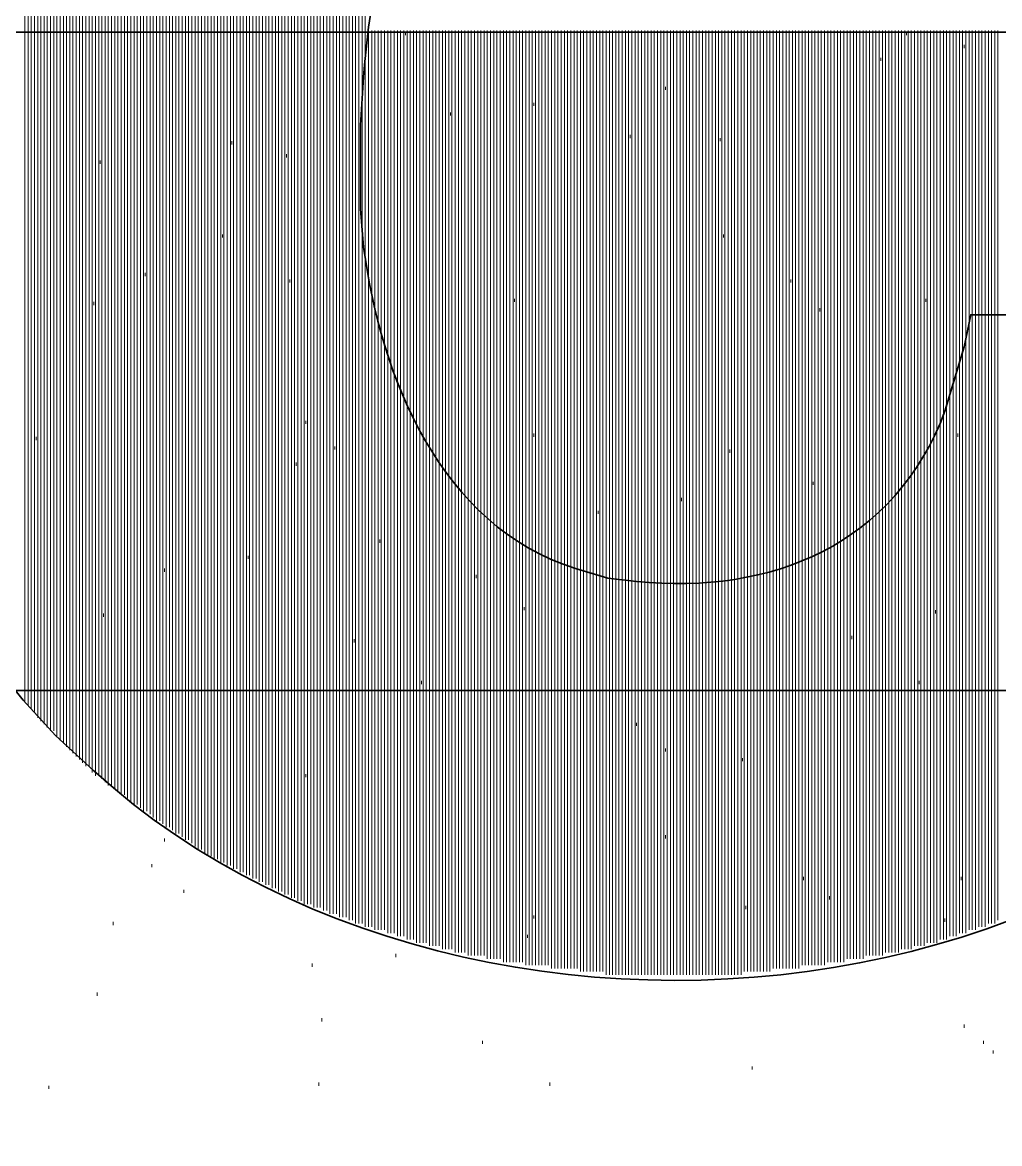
# Model space of a CAD drawing. Header units: inches. Extents: x 5 to 516, y -193 to 129.
# Drawn here: x 50.448 to 51.462, y -51.876 to -50.713 of the extents above; entities that cross this region are included whole.
import ezdxf

# ---------------------------------------------------------------- set-up
doc = ezdxf.new("R2010")
doc.units = ezdxf.units.IN
doc.header["$MEASUREMENT"] = 0
doc.layers.add('PDF4_Geometry', color=7, linetype='Continuous')

msp = doc.modelspace()

# ---------------------------------------------------------------- linework, layer by layer
at = {"layer": 'PDF4_Geometry', "lineweight": 15}
for points in [[(50.7970874, -51.6479813), (50.7970874, -50.0246479), (50.7970874, -51.6479813)], [(50.8004172, -50.7913121), (50.8004172, -50.0246454), (50.8004172, -50.7913121)], [(50.8037537, -50.7446474), (50.8037537, -50.0246473), (50.8037537, -50.7446474)], [(50.7704218, -51.6379783), (50.7704218, -50.0346448), (50.7704218, -51.6379783)], [(50.7737516, -51.6379783), (50.7737516, -50.0346448), (50.7737516, -51.6379783)], [(50.7770814, -51.6413149), (50.7770814, -50.0313148), (50.7770814, -51.6413149)], [(50.780418, -51.6413149), (50.780418, -50.0313148), (50.780418, -51.6413149)], [(50.7837546, -51.6413149), (50.7837546, -50.0313148), (50.7837546, -51.6413149)], [(50.7870844, -51.6446515), (50.7870844, -50.0279847), (50.7870844, -51.6446515)], [(50.790421, -51.6446515), (50.790421, -50.0279847), (50.790421, -51.6446515)], [(50.7937508, -51.6479813), (50.7937508, -50.0279812), (50.7937508, -51.6479813)], [(50.737083, -51.6246455), (50.737083, -50.0479788), (50.737083, -51.6246455)], [(50.7404196, -51.6279821), (50.7404196, -50.0479819), (50.7404196, -51.6279821)], [(50.7437494, -51.6279821), (50.7437494, -50.0446487), (50.7437494, -51.6279821)], [(50.747086, -51.6279821), (50.747086, -50.0446487), (50.747086, -51.6279821)], [(50.7504158, -51.6313119), (50.7504158, -50.0446452), (50.7504158, -51.6313119)], [(50.7537524, -51.6313119), (50.7537524, -50.0413117), (50.7537524, -51.6313119)], [(50.757089, -51.6313119), (50.757089, -50.0413117), (50.757089, -51.6313119)], [(50.7604188, -51.6346485), (50.7604188, -50.0379817), (50.7604188, -51.6346485)], [(50.7637486, -51.6346485), (50.7637486, -50.0379817), (50.7637486, -51.6346485)], [(50.7670852, -51.6379783), (50.7670852, -50.0379783), (50.7670852, -51.6379783)], [(50.7170838, -51.6146493), (50.7170838, -50.0579825), (50.7170838, -51.6146493)], [(50.7204204, -51.6179791), (50.7204204, -50.057979), (50.7204204, -51.6179791)], [(50.7237502, -51.6179791), (50.7237502, -50.0546457), (50.7237502, -51.6179791)], [(50.7270868, -51.6213157), (50.7270868, -50.0546489), (50.7270868, -51.6213157)], [(50.7304166, -51.6213157), (50.7304166, -50.0513156), (50.7304166, -51.6213157)], [(50.7337532, -51.6246455), (50.7337532, -50.0513121), (50.7337532, -51.6246455)], [(50.6904182, -51.6013165), (50.6904182, -50.0713164), (50.6904182, -51.6013165)], [(50.693748, -51.6046463), (50.693748, -50.0713129), (50.693748, -51.6046463)], [(50.6970846, -51.6046463), (50.6970846, -50.0679796), (50.6970846, -51.6046463)], [(50.7004212, -51.6079829), (50.7004212, -50.0679829), (50.7004212, -51.6079829)], [(50.703751, -51.6079829), (50.703751, -50.0646494), (50.703751, -51.6079829)], [(50.7070876, -51.6113127), (50.7070876, -50.0646459), (50.7070876, -51.6113127)], [(50.7104174, -51.6113127), (50.7104174, -50.0613126), (50.7104174, -51.6113127)], [(50.713754, -51.6146493), (50.713754, -50.0613159), (50.713754, -51.6146493)], [(50.670419, -51.5913136), (50.670419, -50.0813134), (50.670419, -51.5913136)], [(50.6737556, -51.5946501), (50.6737556, -50.0813167), (50.6737556, -51.5946501)], [(50.6770854, -51.5946501), (50.6770854, -50.0779834), (50.6770854, -51.5946501)], [(50.6804153, -51.5979799), (50.6804153, -50.0779798), (50.6804153, -51.5979799)], [(50.6837518, -51.5979799), (50.6837518, -50.0746465), (50.6837518, -51.5979799)], [(50.6870884, -51.6013165), (50.6870884, -50.0746497), (50.6870884, -51.6013165)], [(50.6437535, -51.5779808), (50.6437535, -50.0946473), (50.6437535, -51.5779808)], [(50.6470833, -51.5813106), (50.6470833, -50.0946438), (50.6470833, -51.5813106)], [(50.6504199, -51.5813106), (50.6504199, -50.0913104), (50.6504199, -51.5813106)], [(50.6537497, -51.5846472), (50.6537497, -50.0913138), (50.6537497, -51.5846472)], [(50.6570863, -51.5846472), (50.6570863, -50.0879803), (50.6570863, -51.5846472)], [(50.6604161, -51.5879837), (50.6604161, -50.0879836), (50.6604161, -51.5879837)], [(50.6637527, -51.5879837), (50.6637527, -50.0846503), (50.6637527, -51.5879837)], [(50.6670825, -51.5913136), (50.6670825, -50.0846467), (50.6670825, -51.5913136)], [(50.6304207, -51.5713144), (50.6304207, -50.1046476), (50.6304207, -51.5713144)], [(50.6337505, -51.5713144), (50.6337505, -50.1013143), (50.6337505, -51.5713144)], [(50.6370871, -51.574651), (50.6370871, -50.0979842), (50.6370871, -51.574651)], [(50.6404169, -51.5779808), (50.6404169, -50.0979807), (50.6404169, -51.5779808)], [(50.6104147, -51.554645), (50.6104147, -50.1179781), (50.6104147, -51.554645)], [(50.6137513, -51.5579816), (50.6137513, -50.1179815), (50.6137513, -51.5579816)], [(50.6170879, -51.5613182), (50.6170879, -50.1146513), (50.6170879, -51.5613182)], [(50.6204177, -51.5613182), (50.6204177, -50.111318), (50.6204177, -51.5613182)], [(50.6237543, -51.564648), (50.6237543, -50.1079812), (50.6237543, -51.564648)], [(50.6270841, -51.5679778), (50.6270841, -50.1079776), (50.6270841, -51.5679778)], [(50.5970819, -51.5479786), (50.5970819, -50.1279785), (50.5970819, -51.5479786)], [(50.6004185, -51.5479786), (50.6004185, -50.1279785), (50.6004185, -51.5479786)], [(50.6037551, -51.5513152), (50.6037551, -50.1246484), (50.6037551, -51.5513152)], [(50.6070849, -51.554645), (50.6070849, -50.1213116), (50.6070849, -51.554645)], [(50.5804193, -51.5346458), (50.5804193, -50.1413124), (50.5804193, -51.5346458)], [(50.5837491, -51.5379824), (50.5837491, -50.1413157), (50.5837491, -51.5379824)], [(50.5870857, -51.5413122), (50.5870857, -50.1379787), (50.5870857, -51.5413122)], [(50.5904223, -51.5413122), (50.5904223, -50.1346454), (50.5904223, -51.5413122)], [(50.5937521, -51.5446488), (50.5937521, -50.1313153), (50.5937521, -51.5446488)], [(50.5670865, -51.5246496), (50.5670865, -50.1513162), (50.5670865, -51.5246496)], [(50.5704163, -51.5279794), (50.5704163, -50.1513126), (50.5704163, -51.5279794)], [(50.5737529, -51.531316), (50.5737529, -50.1479825), (50.5737529, -51.531316)], [(50.5770827, -51.531316), (50.5770827, -50.1446493), (50.5770827, -51.531316)], [(50.5504171, -51.5146466), (50.5504171, -50.1646466), (50.5504171, -51.5146466)], [(50.5537537, -51.5146466), (50.5537537, -50.1613131), (50.5537537, -51.5146466)], [(50.5570835, -51.5179832), (50.5570835, -50.1613164), (50.5570835, -51.5179832)], [(50.5604201, -51.521313), (50.5604201, -50.1579795), (50.5604201, -51.521313)], [(50.5637499, -51.5246496), (50.5637499, -50.1546495), (50.5637499, -51.5246496)], [(50.5404209, -51.5046504), (50.5404209, -50.1746502), (50.5404209, -51.5046504)], [(50.5437507, -51.5079802), (50.5437507, -50.1713135), (50.5437507, -51.5079802)], [(50.5470873, -51.5113168), (50.5470873, -50.1679834), (50.5470873, -51.5113168)], [(50.5237516, -51.4946474), (50.5237516, -50.1879806), (50.5237516, -51.4946474)], [(50.5270814, -51.4946474), (50.5270814, -50.1846473), (50.5270814, -51.4946474)], [(50.530418, -51.4979772), (50.530418, -50.1813104), (50.530418, -51.4979772)], [(50.5337545, -51.5013138), (50.5337545, -50.1779804), (50.5337545, -51.5013138)], [(50.5370843, -51.5046504), (50.5370843, -50.1779837), (50.5370843, -51.5046504)], [(50.5104188, -51.4813146), (50.5104188, -50.1979812), (50.5104188, -51.4813146)], [(50.5137486, -51.4846444), (50.5137486, -50.1946444), (50.5137486, -51.4846444)], [(50.5170852, -51.4846444), (50.5170852, -50.1946444), (50.5170852, -51.4846444)], [(50.5204217, -51.4913176), (50.5204217, -50.1913175), (50.5204217, -51.4913176)], [(50.497086, -51.4679818), (50.497086, -50.211315), (50.497086, -51.4679818)], [(50.5004158, -51.4713116), (50.5004158, -50.2079782), (50.5004158, -51.4713116)], [(50.5037524, -51.4746482), (50.5037524, -50.2046481), (50.5037524, -51.4746482)], [(50.507089, -51.4779848), (50.507089, -50.2046514), (50.507089, -51.4779848)], [(50.4904196, -51.4613154), (50.4904196, -50.2179821), (50.4904196, -51.4613154)], [(50.4937494, -51.4646452), (50.4937494, -50.2146451), (50.4937494, -51.4646452)], [(50.4770868, -51.4479826), (50.4770868, -50.2346492), (50.4770868, -51.4479826)], [(50.4804166, -51.4479826), (50.4804166, -50.2313159), (50.4804166, -51.4479826)], [(50.4837532, -51.454649), (50.4837532, -50.2279823), (50.4837532, -51.454649)], [(50.487083, -51.4579789), (50.487083, -50.2246454), (50.487083, -51.4579789)], [(50.4670838, -51.4379797), (50.4670838, -50.2446462), (50.4670838, -51.4379797)], [(50.4704204, -51.4413163), (50.4704204, -50.2446494), (50.4704204, -51.4413163)], [(50.4737502, -51.4446461), (50.4737502, -50.2379794), (50.4737502, -51.4446461)], [(50.4570876, -51.4246469), (50.4570876, -50.2579801), (50.4570876, -51.4246469)], [(50.4604174, -51.4279835), (50.4604174, -50.25465), (50.4604174, -51.4279835)], [(50.463754, -51.4346499), (50.463754, -50.247983), (50.463754, -51.4346499)], [(50.4504212, -51.4179805), (50.4504212, -50.264647), (50.4504212, -51.4179805)], [(50.453751, -51.4213171), (50.453751, -50.261317), (50.453751, -51.4213171)], [(50.4504212, -51.4046477), (50.4504212, -50.7213143), (50.4504212, -51.4046477)], [(50.453751, -51.4046477), (50.453751, -50.7213143), (50.453751, -51.4046477)], [(50.4570876, -51.4046477), (50.4570876, -50.7213143), (50.4570876, -51.4046477)], [(50.4604174, -51.4046477), (50.4604174, -50.7213143), (50.4604174, -51.4046477)], [(50.463754, -51.4046477), (50.463754, -50.7213143), (50.463754, -51.4046477)], [(50.4670838, -51.4046477), (50.4670838, -50.7213143), (50.4670838, -51.4046477)], [(50.4704204, -51.4046477), (50.4704204, -50.7213143), (50.4704204, -51.4046477)], [(50.4737502, -51.4046477), (50.4737502, -50.7213143), (50.4737502, -51.4046477)], [(50.4770868, -51.4046477), (50.4770868, -50.7213143), (50.4770868, -51.4046477)], [(50.4804166, -51.4046477), (50.4804166, -50.7213143), (50.4804166, -51.4046477)], [(50.4837532, -51.4046477), (50.4837532, -50.7213143), (50.4837532, -51.4046477)], [(50.487083, -51.4046477), (50.487083, -50.7213143), (50.487083, -51.4046477)], [(50.4904196, -51.4046477), (50.4904196, -50.7213143), (50.4904196, -51.4046477)], [(50.4937494, -51.4046477), (50.4937494, -50.7213143), (50.4937494, -51.4046477)], [(50.497086, -51.4046477), (50.497086, -50.7213143), (50.497086, -51.4046477)], [(50.5004158, -51.4046477), (50.5004158, -50.7213143), (50.5004158, -51.4046477)], [(50.5037524, -51.4046477), (50.5037524, -50.7213143), (50.5037524, -51.4046477)], [(50.507089, -51.4046477), (50.507089, -50.7213143), (50.507089, -51.4046477)], [(50.5104188, -51.4046477), (50.5104188, -50.7213143), (50.5104188, -51.4046477)], [(50.5137486, -51.4046477), (50.5137486, -50.7213143), (50.5137486, -51.4046477)], [(50.5170852, -51.4046477), (50.5170852, -50.7213143), (50.5170852, -51.4046477)], [(50.5204217, -51.4046477), (50.5204217, -50.7213143), (50.5204217, -51.4046477)], [(50.5237516, -51.4046477), (50.5237516, -50.7213143), (50.5237516, -51.4046477)], [(50.5270814, -51.4046477), (50.5270814, -50.7213143), (50.5270814, -51.4046477)], [(50.530418, -51.4046477), (50.530418, -50.7213143), (50.530418, -51.4046477)], [(50.5337545, -51.4046477), (50.5337545, -50.7213143), (50.5337545, -51.4046477)], [(50.5370843, -51.4046477), (50.5370843, -50.7213143), (50.5370843, -51.4046477)], [(50.5404209, -51.4046477), (50.5404209, -50.7213143), (50.5404209, -51.4046477)], [(50.5437507, -51.4046477), (50.5437507, -50.7213143), (50.5437507, -51.4046477)], [(50.5470873, -51.4046477), (50.5470873, -50.7213143), (50.5470873, -51.4046477)], [(50.5504171, -51.4046477), (50.5504171, -50.7213143), (50.5504171, -51.4046477)], [(50.5537537, -51.4046477), (50.5537537, -50.7213143), (50.5537537, -51.4046477)], [(50.5570835, -51.4046477), (50.5570835, -50.7213143), (50.5570835, -51.4046477)], [(50.5604201, -51.4046477), (50.5604201, -50.7213143), (50.5604201, -51.4046477)], [(50.5637499, -51.4046477), (50.5637499, -50.7213143), (50.5637499, -51.4046477)], [(50.5670865, -51.4046477), (50.5670865, -50.7213143), (50.5670865, -51.4046477)], [(50.5704163, -51.4046477), (50.5704163, -50.7213143), (50.5704163, -51.4046477)], [(50.5737529, -51.4046477), (50.5737529, -50.7213143), (50.5737529, -51.4046477)], [(50.5770827, -51.4046477), (50.5770827, -50.7213143), (50.5770827, -51.4046477)], [(50.5804193, -51.4046477), (50.5804193, -50.7213143), (50.5804193, -51.4046477)], [(50.5837491, -51.4046477), (50.5837491, -50.7213143), (50.5837491, -51.4046477)], [(50.5870857, -51.4046477), (50.5870857, -50.7213143), (50.5870857, -51.4046477)], [(50.5904223, -51.4046477), (50.5904223, -50.7213143), (50.5904223, -51.4046477)], [(50.5937521, -51.4046477), (50.5937521, -50.7213143), (50.5937521, -51.4046477)], [(50.5970819, -51.4046477), (50.5970819, -50.7213143), (50.5970819, -51.4046477)], [(50.6004185, -51.4046477), (50.6004185, -50.7213143), (50.6004185, -51.4046477)], [(50.6037551, -51.4046477), (50.6037551, -50.7213143), (50.6037551, -51.4046477)], [(50.6070849, -51.4046477), (50.6070849, -50.7213143), (50.6070849, -51.4046477)], [(50.6104147, -51.4046477), (50.6104147, -50.7213143), (50.6104147, -51.4046477)], [(50.6137513, -51.4046477), (50.6137513, -50.7213143), (50.6137513, -51.4046477)], [(50.6170879, -51.4046477), (50.6170879, -50.7213143), (50.6170879, -51.4046477)], [(50.6204177, -51.4046477), (50.6204177, -50.7213143), (50.6204177, -51.4046477)], [(50.6237543, -51.4046477), (50.6237543, -50.7213143), (50.6237543, -51.4046477)], [(50.6270841, -51.4046477), (50.6270841, -50.7213143), (50.6270841, -51.4046477)], [(50.6304207, -51.4046477), (50.6304207, -50.7213143), (50.6304207, -51.4046477)], [(50.6337505, -51.4046477), (50.6337505, -50.7213143), (50.6337505, -51.4046477)], [(50.6370871, -51.4046477), (50.6370871, -50.7213143), (50.6370871, -51.4046477)], [(50.6404169, -51.4046477), (50.6404169, -50.7213143), (50.6404169, -51.4046477)], [(50.6437535, -51.4046477), (50.6437535, -50.7213143), (50.6437535, -51.4046477)], [(50.6470833, -51.4046477), (50.6470833, -50.7213143), (50.6470833, -51.4046477)], [(50.6504199, -51.4046477), (50.6504199, -50.7213143), (50.6504199, -51.4046477)], [(50.6537497, -51.4046477), (50.6537497, -50.7213143), (50.6537497, -51.4046477)], [(50.6570863, -51.4046477), (50.6570863, -50.7213143), (50.6570863, -51.4046477)], [(50.6604161, -51.4046477), (50.6604161, -50.7213143), (50.6604161, -51.4046477)], [(50.6637527, -51.4046477), (50.6637527, -50.7213143), (50.6637527, -51.4046477)], [(50.6670825, -51.4046477), (50.6670825, -50.7213143), (50.6670825, -51.4046477)], [(50.670419, -51.4046477), (50.670419, -50.7213143), (50.670419, -51.4046477)], [(50.6737556, -51.4046477), (50.6737556, -50.7213143), (50.6737556, -51.4046477)], [(50.6770854, -51.4046477), (50.6770854, -50.7213143), (50.6770854, -51.4046477)], [(50.6804153, -51.4046477), (50.6804153, -50.7213143), (50.6804153, -51.4046477)], [(50.6837518, -51.4046477), (50.6837518, -50.7213143), (50.6837518, -51.4046477)], [(50.6870884, -51.4046477), (50.6870884, -50.7213143), (50.6870884, -51.4046477)], [(50.6904182, -51.4046477), (50.6904182, -50.7213143), (50.6904182, -51.4046477)], [(50.693748, -51.4046477), (50.693748, -50.7213143), (50.693748, -51.4046477)], [(50.6970846, -51.4046477), (50.6970846, -50.7213143), (50.6970846, -51.4046477)], [(50.7004212, -51.4046477), (50.7004212, -50.7213143), (50.7004212, -51.4046477)], [(50.703751, -51.4046477), (50.703751, -50.7213143), (50.703751, -51.4046477)], [(50.7070876, -51.4046477), (50.7070876, -50.7213143), (50.7070876, -51.4046477)], [(50.7104174, -51.4046477), (50.7104174, -50.7213143), (50.7104174, -51.4046477)], [(50.713754, -51.4046477), (50.713754, -50.7213143), (50.713754, -51.4046477)], [(50.7170838, -51.4046477), (50.7170838, -50.7213143), (50.7170838, -51.4046477)], [(50.7204204, -51.4046477), (50.7204204, -50.7213143), (50.7204204, -51.4046477)], [(50.7237502, -51.4046477), (50.7237502, -50.7213143), (50.7237502, -51.4046477)], [(50.7270868, -51.4046477), (50.7270868, -50.7213143), (50.7270868, -51.4046477)], [(50.7304166, -51.4046477), (50.7304166, -50.7213143), (50.7304166, -51.4046477)], [(50.7337532, -51.4046477), (50.7337532, -50.7213143), (50.7337532, -51.4046477)], [(50.737083, -51.4046477), (50.737083, -50.7213143), (50.737083, -51.4046477)], [(50.7404196, -51.4046477), (50.7404196, -50.7213143), (50.7404196, -51.4046477)], [(50.7437494, -51.4046477), (50.7437494, -50.7213143), (50.7437494, -51.4046477)], [(50.747086, -51.4046477), (50.747086, -50.7213143), (50.747086, -51.4046477)], [(50.7504158, -51.4046477), (50.7504158, -50.7213143), (50.7504158, -51.4046477)], [(50.7537524, -51.4046477), (50.7537524, -50.7213143), (50.7537524, -51.4046477)], [(50.757089, -51.4046477), (50.757089, -50.7213143), (50.757089, -51.4046477)], [(50.7604188, -51.4046477), (50.7604188, -50.7213143), (50.7604188, -51.4046477)], [(50.7637486, -51.4046477), (50.7637486, -50.7213143), (50.7637486, -51.4046477)], [(50.7670852, -51.4046477), (50.7670852, -50.7213143), (50.7670852, -51.4046477)], [(50.7704218, -51.4046477), (50.7704218, -50.7213143), (50.7704218, -51.4046477)], [(50.7737516, -51.4046477), (50.7737516, -50.7213143), (50.7737516, -51.4046477)], [(50.7770814, -51.4046477), (50.7770814, -50.7213143), (50.7770814, -51.4046477)], [(50.780418, -51.4046477), (50.780418, -50.7213143), (50.780418, -51.4046477)], [(50.7837546, -51.4046477), (50.7837546, -50.7213143), (50.7837546, -51.4046477)], [(50.7870844, -51.4046477), (50.7870844, -50.7213143), (50.7870844, -51.4046477)], [(50.790421, -51.4046477), (50.790421, -50.7213143), (50.790421, -51.4046477)], [(50.7937508, -51.4046477), (50.7937508, -50.7213143), (50.7937508, -51.4046477)], [(50.7970874, -51.4046477), (50.7970874, -50.7213143), (50.7970874, -51.4046477)], [(50.8004172, -51.4046477), (50.8004172, -50.7213143), (50.8004172, -51.4046477)], [(50.8037537, -51.4046477), (50.8037537, -50.7213143), (50.8037537, -51.4046477)], [(50.8070836, -51.4046477), (50.8070836, -50.7213143), (50.8070836, -51.4046477)], [(50.8104201, -51.4046477), (50.8104201, -50.7213143), (50.8104201, -51.4046477)], [(50.81375, -51.4046477), (50.81375, -50.7213143), (50.81375, -51.4046477)], [(50.8170865, -51.4046477), (50.8170865, -50.7213143), (50.8170865, -51.4046477)], [(50.8204163, -51.4046477), (50.8204163, -50.7213143), (50.8204163, -51.4046477)], [(50.8237529, -51.4046477), (50.8237529, -50.7213143), (50.8237529, -51.4046477)], [(50.8270827, -51.4046477), (50.8270827, -50.7213143), (50.8270827, -51.4046477)], [(50.8304193, -51.4046477), (50.8304193, -50.7213143), (50.8304193, -51.4046477)], [(50.8337491, -51.4046477), (50.8337491, -50.7213143), (50.8337491, -51.4046477)], [(50.8370857, -51.4046477), (50.8370857, -50.7213143), (50.8370857, -51.4046477)], [(50.8404223, -51.4046477), (50.8404223, -50.7213143), (50.8404223, -51.4046477)], [(50.8437521, -51.4046477), (50.8437521, -50.7213143), (50.8437521, -51.4046477)], [(50.8470819, -51.4046477), (50.8470819, -50.7213143), (50.8470819, -51.4046477)], [(50.8504185, -51.4046477), (50.8504185, -50.7213143), (50.8504185, -51.4046477)], [(50.8537551, -51.4046477), (50.8537551, -50.7213143), (50.8537551, -51.4046477)], [(50.8570849, -51.4046477), (50.8570849, -50.7213143), (50.8570849, -51.4046477)], [(50.8604147, -51.4046477), (50.8604147, -50.7213143), (50.8604147, -51.4046477)], [(50.8637513, -51.4046477), (50.8637513, -50.7213143), (50.8637513, -51.4046477)], [(50.8670879, -51.4046477), (50.8670879, -50.7213143), (50.8670879, -51.4046477)], [(50.8704177, -51.4046477), (50.8704177, -50.7213143), (50.8704177, -51.4046477)], [(50.8737543, -51.4046477), (50.8737543, -50.7213143), (50.8737543, -51.4046477)], [(50.8770841, -51.4046477), (50.8770841, -50.7213143), (50.8770841, -51.4046477)], [(50.8804207, -51.4046477), (50.8804207, -50.7213143), (50.8804207, -51.4046477)], [(50.8837505, -51.4046477), (50.8837505, -50.7213143), (50.8837505, -51.4046477)], [(50.8870871, -51.4046477), (50.8870871, -50.7213143), (50.8870871, -51.4046477)], [(50.8904169, -51.4046477), (50.8904169, -50.7213143), (50.8904169, -51.4046477)], [(50.8937535, -51.4046477), (50.8937535, -50.7213143), (50.8937535, -51.4046477)], [(50.8970833, -51.4046477), (50.8970833, -50.7213143), (50.8970833, -51.4046477)], [(50.9004199, -51.4046477), (50.9004199, -50.7213143), (50.9004199, -51.4046477)], [(50.9037497, -51.4046477), (50.9037497, -50.7213143), (50.9037497, -51.4046477)], [(50.9070863, -51.4046477), (50.9070863, -50.7213143), (50.9070863, -51.4046477)], [(50.9104161, -51.4046477), (50.9104161, -50.7213143), (50.9104161, -51.4046477)], [(50.9137527, -51.4046477), (50.9137527, -50.7213143), (50.9137527, -51.4046477)], [(50.9170825, -51.4046477), (50.9170825, -50.7213143), (50.9170825, -51.4046477)], [(50.9204191, -51.4046477), (50.9204191, -50.7213143), (50.9204191, -51.4046477)], [(50.9237557, -51.4046477), (50.9237557, -50.7213143), (50.9237557, -51.4046477)], [(50.9270855, -51.4046477), (50.9270855, -50.7213143), (50.9270855, -51.4046477)], [(50.9304153, -51.4046477), (50.9304153, -50.7213143), (50.9304153, -51.4046477)], [(50.9337519, -51.4046477), (50.9337519, -50.7213143), (50.9337519, -51.4046477)], [(50.9370884, -51.4046477), (50.9370884, -50.7213143), (50.9370884, -51.4046477)], [(50.9404183, -51.4046477), (50.9404183, -50.7213143), (50.9404183, -51.4046477)], [(50.9437481, -51.4046477), (50.9437481, -50.7213143), (50.9437481, -51.4046477)], [(50.9470847, -51.4046477), (50.9470847, -50.7213143), (50.9470847, -51.4046477)], [(50.9504212, -51.4046477), (50.9504212, -50.7213143), (50.9504212, -51.4046477)], [(50.953751, -51.4046477), (50.953751, -50.7213143), (50.953751, -51.4046477)], [(50.9570876, -51.4046477), (50.9570876, -50.7213143), (50.9570876, -51.4046477)], [(50.9604174, -51.4046477), (50.9604174, -50.7213143), (50.9604174, -51.4046477)], [(50.963754, -51.4046477), (50.963754, -50.7213143), (50.963754, -51.4046477)], [(50.9670838, -51.4046477), (50.9670838, -50.7213143), (50.9670838, -51.4046477)], [(50.9704204, -51.4046477), (50.9704204, -50.7213143), (50.9704204, -51.4046477)], [(50.9737502, -51.4046477), (50.9737502, -50.7213143), (50.9737502, -51.4046477)], [(50.9770868, -51.4046477), (50.9770868, -50.7213143), (50.9770868, -51.4046477)], [(50.9804166, -51.4046477), (50.9804166, -50.7213143), (50.9804166, -51.4046477)], [(50.9837532, -51.4046477), (50.9837532, -50.7213143), (50.9837532, -51.4046477)], [(50.987083, -51.4046477), (50.987083, -50.7213143), (50.987083, -51.4046477)], [(50.9904196, -51.4046477), (50.9904196, -50.7213143), (50.9904196, -51.4046477)], [(50.9937494, -51.4046477), (50.9937494, -50.7213143), (50.9937494, -51.4046477)], [(50.997086, -51.4046477), (50.997086, -50.7213143), (50.997086, -51.4046477)], [(51.0004158, -51.4046477), (51.0004158, -50.7213143), (51.0004158, -51.4046477)], [(51.0037524, -51.4046477), (51.0037524, -50.7213143), (51.0037524, -51.4046477)], [(51.007089, -51.4046477), (51.007089, -50.7213143), (51.007089, -51.4046477)], [(51.0104188, -51.4046477), (51.0104188, -50.7213143), (51.0104188, -51.4046477)], [(51.0137486, -51.4046477), (51.0137486, -50.7213143), (51.0137486, -51.4046477)], [(51.0170852, -51.4046477), (51.0170852, -50.7213143), (51.0170852, -51.4046477)], [(51.0204218, -51.4046477), (51.0204218, -50.7213143), (51.0204218, -51.4046477)], [(51.0237516, -51.4046477), (51.0237516, -50.7213143), (51.0237516, -51.4046477)], [(51.0270814, -51.4046477), (51.0270814, -50.7213143), (51.0270814, -51.4046477)], [(51.030418, -51.4046477), (51.030418, -50.7213143), (51.030418, -51.4046477)], [(51.0337546, -51.4046477), (51.0337546, -50.7213143), (51.0337546, -51.4046477)], [(51.0370844, -51.4046477), (51.0370844, -50.7213143), (51.0370844, -51.4046477)], [(51.040421, -51.4046477), (51.040421, -50.7213143), (51.040421, -51.4046477)], [(51.0437508, -51.4046477), (51.0437508, -50.7213143), (51.0437508, -51.4046477)], [(51.0470874, -51.4046477), (51.0470874, -50.7213143), (51.0470874, -51.4046477)], [(51.0504172, -51.4046477), (51.0504172, -50.7213143), (51.0504172, -51.4046477)], [(51.0537538, -51.4046477), (51.0537538, -50.7213143), (51.0537538, -51.4046477)], [(51.0570836, -51.4046477), (51.0570836, -50.7213143), (51.0570836, -51.4046477)], [(51.0604202, -51.4046477), (51.0604202, -50.7213143), (51.0604202, -51.4046477)], [(51.06375, -51.4046477), (51.06375, -50.7213143), (51.06375, -51.4046477)], [(51.0670866, -51.4046477), (51.0670866, -50.7213143), (51.0670866, -51.4046477)], [(51.0704164, -51.4046477), (51.0704164, -50.7213143), (51.0704164, -51.4046477)], [(51.073753, -51.4046477), (51.073753, -50.7213143), (51.073753, -51.4046477)], [(51.0770828, -51.4046477), (51.0770828, -50.7213143), (51.0770828, -51.4046477)], [(51.0804194, -51.4046477), (51.0804194, -50.7213143), (51.0804194, -51.4046477)], [(51.0837492, -51.4046477), (51.0837492, -50.7213143), (51.0837492, -51.4046477)], [(51.0870857, -51.4046477), (51.0870857, -50.7213143), (51.0870857, -51.4046477)], [(51.0904223, -51.4046477), (51.0904223, -50.7213143), (51.0904223, -51.4046477)], [(51.0937521, -51.4046477), (51.0937521, -50.7213143), (51.0937521, -51.4046477)], [(51.097082, -51.4046477), (51.097082, -50.7213143), (51.097082, -51.4046477)], [(51.1004185, -51.4046477), (51.1004185, -50.7213143), (51.1004185, -51.4046477)], [(51.1037551, -51.4046477), (51.1037551, -50.7213143), (51.1037551, -51.4046477)], [(51.1070849, -51.4046477), (51.1070849, -50.7213143), (51.1070849, -51.4046477)], [(51.1104147, -51.4046477), (51.1104147, -50.7213143), (51.1104147, -51.4046477)], [(51.1137513, -51.4046477), (51.1137513, -50.7213143), (51.1137513, -51.4046477)], [(51.1170879, -51.4046477), (51.1170879, -50.7213143), (51.1170879, -51.4046477)], [(51.1204177, -51.4046477), (51.1204177, -50.7213143), (51.1204177, -51.4046477)], [(51.1237543, -51.4046477), (51.1237543, -50.7213143), (51.1237543, -51.4046477)], [(51.1270841, -51.4046477), (51.1270841, -50.7213143), (51.1270841, -51.4046477)], [(51.1304207, -51.4046477), (51.1304207, -50.7213143), (51.1304207, -51.4046477)], [(51.1337505, -51.4046477), (51.1337505, -50.7213143), (51.1337505, -51.4046477)], [(51.1370871, -51.4046477), (51.1370871, -50.7213143), (51.1370871, -51.4046477)], [(51.1404169, -51.4046477), (51.1404169, -50.7213143), (51.1404169, -51.4046477)], [(51.1437535, -51.4046477), (51.1437535, -50.7213143), (51.1437535, -51.4046477)], [(51.1470833, -51.4046477), (51.1470833, -50.7213143), (51.1470833, -51.4046477)], [(51.1504199, -51.4046477), (51.1504199, -50.7213143), (51.1504199, -51.4046477)], [(51.1537497, -51.4046477), (51.1537497, -50.7213143), (51.1537497, -51.4046477)], [(51.1570863, -51.4046477), (51.1570863, -50.7213143), (51.1570863, -51.4046477)], [(51.1604161, -51.4046477), (51.1604161, -50.7213143), (51.1604161, -51.4046477)], [(51.1637527, -51.4046477), (51.1637527, -50.7213143), (51.1637527, -51.4046477)], [(51.1670825, -51.4046477), (51.1670825, -50.7213143), (51.1670825, -51.4046477)], [(51.1704191, -51.4046477), (51.1704191, -50.7213143), (51.1704191, -51.4046477)], [(51.1737557, -51.4046477), (51.1737557, -50.7213143), (51.1737557, -51.4046477)], [(51.1770855, -51.4046477), (51.1770855, -50.7213143), (51.1770855, -51.4046477)], [(51.1804153, -51.4046477), (51.1804153, -50.7213143), (51.1804153, -51.4046477)], [(51.1837519, -51.4046477), (51.1837519, -50.7213143), (51.1837519, -51.4046477)], [(51.1870885, -51.4046477), (51.1870885, -50.7213143), (51.1870885, -51.4046477)], [(51.1904183, -51.4046477), (51.1904183, -50.7213143), (51.1904183, -51.4046477)], [(51.1937481, -51.4046477), (51.1937481, -50.7213143), (51.1937481, -51.4046477)], [(51.1970847, -51.4046477), (51.1970847, -50.7213143), (51.1970847, -51.4046477)], [(51.2004213, -51.4046477), (51.2004213, -50.7213143), (51.2004213, -51.4046477)], [(51.2037511, -51.4046477), (51.2037511, -50.7213143), (51.2037511, -51.4046477)], [(51.2070877, -51.4046477), (51.2070877, -50.7213143), (51.2070877, -51.4046477)], [(51.2104175, -51.4046477), (51.2104175, -50.7213143), (51.2104175, -51.4046477)], [(51.2137541, -51.4046477), (51.2137541, -50.7213143), (51.2137541, -51.4046477)], [(51.2170839, -51.4046477), (51.2170839, -50.7213143), (51.2170839, -51.4046477)], [(51.2204204, -51.4046477), (51.2204204, -50.7213143), (51.2204204, -51.4046477)], [(51.2237503, -51.4046477), (51.2237503, -50.7213143), (51.2237503, -51.4046477)], [(51.2270868, -51.4046477), (51.2270868, -50.7213143), (51.2270868, -51.4046477)], [(51.2304167, -51.4046477), (51.2304167, -50.7213143), (51.2304167, -51.4046477)], [(51.2337532, -51.4046477), (51.2337532, -50.7213143), (51.2337532, -51.4046477)], [(51.237083, -51.4046477), (51.237083, -50.7213143), (51.237083, -51.4046477)], [(51.2404196, -51.4046477), (51.2404196, -50.7213143), (51.2404196, -51.4046477)], [(51.2437494, -51.4046477), (51.2437494, -50.7213143), (51.2437494, -51.4046477)], [(51.247086, -51.4046477), (51.247086, -50.7213143), (51.247086, -51.4046477)], [(51.2504158, -51.4046477), (51.2504158, -50.7213143), (51.2504158, -51.4046477)], [(51.2537524, -51.4046477), (51.2537524, -50.7213143), (51.2537524, -51.4046477)], [(51.257089, -51.4046477), (51.257089, -50.7213143), (51.257089, -51.4046477)], [(51.2604188, -51.4046477), (51.2604188, -50.7213143), (51.2604188, -51.4046477)], [(51.2637486, -51.4046477), (51.2637486, -50.7213143), (51.2637486, -51.4046477)], [(51.2670852, -51.4046477), (51.2670852, -50.7213143), (51.2670852, -51.4046477)], [(51.2704218, -51.4046477), (51.2704218, -50.7213143), (51.2704218, -51.4046477)], [(51.2737516, -51.4046477), (51.2737516, -50.7213143), (51.2737516, -51.4046477)], [(51.2770814, -51.4046477), (51.2770814, -50.7213143), (51.2770814, -51.4046477)], [(51.280418, -51.4046477), (51.280418, -50.7213143), (51.280418, -51.4046477)], [(51.2837546, -51.4046477), (51.2837546, -50.7213143), (51.2837546, -51.4046477)], [(51.2870844, -51.4046477), (51.2870844, -50.7213143), (51.2870844, -51.4046477)], [(51.290421, -51.4046477), (51.290421, -50.7213143), (51.290421, -51.4046477)], [(51.2937508, -51.4046477), (51.2937508, -50.7213143), (51.2937508, -51.4046477)], [(51.2970874, -51.4046477), (51.2970874, -50.7213143), (51.2970874, -51.4046477)], [(51.3004172, -51.4046477), (51.3004172, -50.7213143), (51.3004172, -51.4046477)], [(51.3037538, -51.4046477), (51.3037538, -50.7213143), (51.3037538, -51.4046477)], [(51.3070836, -51.4046477), (51.3070836, -50.7213143), (51.3070836, -51.4046477)], [(51.3104202, -51.4046477), (51.3104202, -50.7213143), (51.3104202, -51.4046477)], [(51.31375, -51.4046477), (51.31375, -50.7213143), (51.31375, -51.4046477)], [(51.3170866, -51.4046477), (51.3170866, -50.7213143), (51.3170866, -51.4046477)], [(51.3204164, -51.4046477), (51.3204164, -50.7213143), (51.3204164, -51.4046477)], [(51.323753, -51.4046477), (51.323753, -50.7213143), (51.323753, -51.4046477)], [(51.3270828, -51.4046477), (51.3270828, -50.7213143), (51.3270828, -51.4046477)], [(51.3304194, -51.4046477), (51.3304194, -50.7213143), (51.3304194, -51.4046477)], [(51.3337492, -51.4046477), (51.3337492, -50.7213143), (51.3337492, -51.4046477)], [(51.3370858, -51.4046477), (51.3370858, -50.7213143), (51.3370858, -51.4046477)], [(51.3404224, -51.4046477), (51.3404224, -50.7213143), (51.3404224, -51.4046477)], [(51.3437522, -51.4046477), (51.3437522, -50.7213143), (51.3437522, -51.4046477)], [(51.347082, -51.4046477), (51.347082, -50.7213143), (51.347082, -51.4046477)], [(51.3504186, -51.4046477), (51.3504186, -50.7213143), (51.3504186, -51.4046477)], [(51.3537551, -51.4046477), (51.3537551, -50.7213143), (51.3537551, -51.4046477)], [(51.357085, -51.4046477), (51.357085, -50.7213143), (51.357085, -51.4046477)], [(51.3604148, -51.4046477), (51.3604148, -50.7213143), (51.3604148, -51.4046477)], [(51.3637514, -51.4046477), (51.3637514, -50.7213143), (51.3637514, -51.4046477)], [(51.3670879, -51.4046477), (51.3670879, -50.7213143), (51.3670879, -51.4046477)], [(51.3704177, -51.4046477), (51.3704177, -50.7213143), (51.3704177, -51.4046477)], [(51.3737543, -51.4046477), (51.3737543, -50.7213143), (51.3737543, -51.4046477)], [(51.3770841, -51.4046477), (51.3770841, -50.7213143), (51.3770841, -51.4046477)], [(51.3804207, -51.4046477), (51.3804207, -50.7213143), (51.3804207, -51.4046477)], [(51.3837505, -51.4046477), (51.3837505, -50.7213143), (51.3837505, -51.4046477)], [(51.3870871, -51.4046477), (51.3870871, -50.7213143), (51.3870871, -51.4046477)], [(51.3904169, -51.4046477), (51.3904169, -50.7213143), (51.3904169, -51.4046477)], [(51.3937535, -51.4046477), (51.3937535, -50.7213143), (51.3937535, -51.4046477)], [(51.3970833, -51.4046477), (51.3970833, -50.7213143), (51.3970833, -51.4046477)], [(51.4004199, -51.4046477), (51.4004199, -50.7213143), (51.4004199, -51.4046477)], [(51.4037497, -51.4046477), (51.4037497, -50.7213143), (51.4037497, -51.4046477)], [(51.4070863, -51.4046477), (51.4070863, -50.7213143), (51.4070863, -51.4046477)], [(51.4104161, -51.4046477), (51.4104161, -50.7213143), (51.4104161, -51.4046477)], [(51.4137527, -51.4046477), (51.4137527, -50.7213143), (51.4137527, -51.4046477)], [(51.4170825, -51.4046477), (51.4170825, -50.7213143), (51.4170825, -51.4046477)], [(51.4204191, -51.4046477), (51.4204191, -50.7213143), (51.4204191, -51.4046477)], [(51.4237557, -51.4046477), (51.4237557, -50.7213143), (51.4237557, -51.4046477)], [(51.4270855, -51.4046477), (51.4270855, -50.7213143), (51.4270855, -51.4046477)], [(51.4304153, -51.4046477), (51.4304153, -50.7213143), (51.4304153, -51.4046477)], [(51.4337519, -51.4046477), (51.4337519, -50.7213143), (51.4337519, -51.4046477)], [(51.4370885, -51.4046477), (51.4370885, -50.7213143), (51.4370885, -51.4046477)], [(51.4404183, -51.4046477), (51.4404183, -50.7213143), (51.4404183, -51.4046477)], [(51.4437481, -51.4046477), (51.4437481, -50.7213143), (51.4437481, -51.4046477)], [(51.4470847, -51.4046477), (51.4470847, -50.7213143), (51.4470847, -51.4046477)], [(51.4504213, -51.4046477), (51.4504213, -50.7213143), (51.4504213, -51.4046477)], [(51.4537511, -51.4046477), (51.4537511, -50.7213143), (51.4537511, -51.4046477)], [(51.4570877, -51.4046477), (51.4570877, -50.7213143), (51.4570877, -51.4046477)], [(51.4604175, -51.4046477), (51.4604175, -50.7213143), (51.4604175, -51.4046477)], [(50.8004172, -51.6479813), (50.8004172, -50.9246479), (50.8004172, -51.6479813)], [(50.8037537, -51.6513111), (50.8037537, -50.9613111), (50.8037537, -51.6513111)], [(50.8070836, -51.6513111), (50.8070836, -50.9713111), (50.8070836, -51.6513111)], [(51.2454177, -50.9796463), (51.2454177, -50.9829829)], [(50.8104201, -51.6513111), (50.8104201, -51.0013111), (50.8104201, -51.6513111)], [(50.81375, -51.6546477), (50.81375, -51.0113143), (50.81375, -51.6546477)], [(51.4337519, -51.6546477), (51.4337519, -51.0113143), (51.4337519, -51.6546477)], [(51.4370885, -51.6546477), (51.4370885, -51.0113143), (51.4370885, -51.6546477)], [(51.4404183, -51.6513111), (51.4404183, -51.0113111), (51.4404183, -51.6513111)], [(51.4437481, -51.6513111), (51.4437481, -51.0113111), (51.4437481, -51.6513111)], [(51.4470847, -51.6513111), (51.4470847, -51.0113111), (51.4470847, -51.6513111)], [(51.4504213, -51.6479813), (51.4504213, -51.0113146), (51.4504213, -51.6479813)], [(51.4537511, -51.6479813), (51.4537511, -51.0113146), (51.4537511, -51.6479813)], [(51.4570877, -51.6479813), (51.4570877, -51.0113146), (51.4570877, -51.6479813)], [(51.4604175, -51.6446515), (51.4604175, -51.0113181), (51.4604175, -51.6446515)], [(51.4304153, -51.6546477), (51.4304153, -51.0213143), (51.4304153, -51.6546477)], [(50.8170865, -51.6546477), (50.8170865, -51.0346477), (50.8170865, -51.6546477)], [(51.4270855, -51.6579843), (51.4270855, -51.0313176), (51.4270855, -51.6579843)], [(50.8204163, -51.6546477), (50.8204163, -51.0446477), (50.8204163, -51.6546477)], [(50.8237529, -51.6546477), (50.8237529, -51.0513143), (50.8237529, -51.6546477)], [(51.4204191, -51.6579843), (51.4204191, -51.0579842), (51.4204191, -51.6579843)], [(51.4237557, -51.6579843), (51.4237557, -51.0546509), (51.4237557, -51.6579843)], [(50.8270827, -51.6579843), (50.8270827, -51.0679842), (50.8270827, -51.6579843)], [(51.4170825, -51.6613141), (51.4170825, -51.0713141), (51.4170825, -51.6613141)], [(50.8304193, -51.6579843), (50.8304193, -51.0746509), (50.8304193, -51.6579843)], [(50.8337491, -51.6579843), (50.8337491, -51.0846509), (50.8337491, -51.6579843)], [(50.8370857, -51.6613141), (50.8370857, -51.0913141), (50.8370857, -51.6613141)], [(51.4104161, -51.6613141), (51.4104161, -51.0913141), (51.4104161, -51.6613141)], [(51.4137527, -51.6613141), (51.4137527, -51.0879807), (51.4137527, -51.6613141)], [(50.8404223, -51.6613141), (50.8404223, -51.1013141), (50.8404223, -51.6613141)], [(51.4070863, -51.6646439), (51.4070863, -51.1013105), (51.4070863, -51.6646439)], [(50.8437521, -51.6613141), (50.8437521, -51.1079807), (50.8437521, -51.6613141)], [(50.8470819, -51.6646439), (50.8470819, -51.1146439), (50.8470819, -51.6646439)], [(51.4004199, -51.6646439), (51.4004199, -51.1179772), (51.4004199, -51.6646439)], [(51.4037497, -51.6646439), (51.4037497, -51.1146439), (51.4037497, -51.6646439)], [(50.8504185, -51.6646439), (50.8504185, -51.1213105), (50.8504185, -51.6646439)], [(50.8537551, -51.6646439), (50.8537551, -51.1246439), (50.8537551, -51.6646439)], [(51.3970833, -51.6679805), (51.3970833, -51.1279805), (51.3970833, -51.6679805)], [(50.8570849, -51.6679805), (50.8570849, -51.1313138), (50.8570849, -51.6679805)], [(50.8604147, -51.6679805), (50.8604147, -51.1379805), (50.8604147, -51.6679805)], [(50.8637513, -51.6679805), (50.8637513, -51.1413138), (50.8637513, -51.6679805)], [(51.3937535, -51.6679805), (51.3937535, -51.1346471), (51.3937535, -51.6679805)], [(50.8670879, -51.6679805), (50.8670879, -51.1479805), (50.8670879, -51.6679805)], [(50.8704177, -51.6713171), (50.8704177, -51.151317), (50.8704177, -51.6713171)], [(51.3870871, -51.6679805), (51.3870871, -51.1479805), (51.3870871, -51.6679805)], [(51.3904169, -51.6679805), (51.3904169, -51.1446471), (51.3904169, -51.6679805)], [(50.8737543, -51.6713171), (50.8737543, -51.1546504), (50.8737543, -51.6713171)], [(50.8770841, -51.6713171), (50.8770841, -51.161317), (50.8770841, -51.6713171)], [(51.3804207, -51.6713171), (51.3804207, -51.161317), (51.3804207, -51.6713171)], [(51.3837505, -51.6713171), (51.3837505, -51.1546504), (51.3837505, -51.6713171)], [(50.8804207, -51.6713171), (50.8804207, -51.1679837), (50.8804207, -51.6713171)], [(50.8837505, -51.6746469), (50.8837505, -51.1713135), (50.8837505, -51.6746469)], [(51.3704177, -51.6746469), (51.3704177, -51.1746469), (51.3704177, -51.6746469)], [(51.3737543, -51.6713171), (51.3737543, -51.171317), (51.3737543, -51.6713171)], [(51.3770841, -51.6713171), (51.3770841, -51.171317), (51.3770841, -51.6713171)], [(50.8870871, -51.6746469), (50.8870871, -51.1779802), (50.8870871, -51.6746469)], [(50.8904169, -51.6746469), (50.8904169, -51.1813135), (50.8904169, -51.6746469)], [(50.8937535, -51.6746469), (50.8937535, -51.1846469), (50.8937535, -51.6746469)], [(51.3604148, -51.6746469), (51.3604148, -51.1879802), (51.3604148, -51.6746469)], [(51.3637514, -51.6746469), (51.3637514, -51.1846469), (51.3637514, -51.6746469)], [(51.3670879, -51.6746469), (51.3670879, -51.1813135), (51.3670879, -51.6746469)], [(50.8970833, -51.6779835), (50.8970833, -51.1913168), (50.8970833, -51.6779835)], [(50.9004199, -51.6779835), (50.9004199, -51.1946501), (50.9004199, -51.6779835)], [(50.9037497, -51.6779835), (50.9037497, -51.1979834), (50.9037497, -51.6779835)], [(51.3504186, -51.6779835), (51.3504186, -51.1979834), (51.3504186, -51.6779835)], [(51.3537551, -51.6779835), (51.3537551, -51.1946501), (51.3537551, -51.6779835)], [(51.357085, -51.6779835), (51.357085, -51.1946501), (51.357085, -51.6779835)], [(50.9070863, -51.6779835), (50.9070863, -51.2013168), (50.9070863, -51.6779835)], [(50.9104161, -51.6813133), (50.9104161, -51.2046466), (50.9104161, -51.6813133)], [(50.9137527, -51.6813133), (50.9137527, -51.2079799), (50.9137527, -51.6813133)], [(50.9170825, -51.6813133), (50.9170825, -51.2079799), (50.9170825, -51.6813133)], [(51.3404224, -51.6813133), (51.3404224, -51.2113132), (51.3404224, -51.6813133)], [(51.3437522, -51.6779835), (51.3437522, -51.2079834), (51.3437522, -51.6779835)], [(51.347082, -51.6779835), (51.347082, -51.2046501), (51.347082, -51.6779835)], [(50.9204191, -51.6813133), (50.9204191, -51.2146466), (50.9204191, -51.6813133)], [(50.9237557, -51.6813133), (50.9237557, -51.2179799), (50.9237557, -51.6813133)], [(50.9270855, -51.6813133), (50.9270855, -51.2213133), (50.9270855, -51.6813133)], [(51.3304194, -51.6813133), (51.3304194, -51.2213133), (51.3304194, -51.6813133)], [(51.3337492, -51.6813133), (51.3337492, -51.2179799), (51.3337492, -51.6813133)], [(51.3370858, -51.6813133), (51.3370858, -51.2179799), (51.3370858, -51.6813133)], [(50.9304153, -51.6846499), (50.9304153, -51.2246498), (50.9304153, -51.6846499)], [(50.9337519, -51.6846499), (50.9337519, -51.2279832), (50.9337519, -51.6846499)], [(50.9370884, -51.6846499), (50.9370884, -51.2313165), (50.9370884, -51.6846499)], [(50.9404183, -51.6846499), (50.9404183, -51.2313165), (50.9404183, -51.6846499)], [(51.3170866, -51.6846499), (51.3170866, -51.2346498), (51.3170866, -51.6846499)], [(51.3204164, -51.6846499), (51.3204164, -51.2313165), (51.3204164, -51.6846499)], [(51.323753, -51.6813133), (51.323753, -51.2279799), (51.323753, -51.6813133)], [(51.3270828, -51.6813133), (51.3270828, -51.2246466), (51.3270828, -51.6813133)], [(50.9437481, -51.6846499), (50.9437481, -51.2379832), (50.9437481, -51.6846499)], [(50.9470847, -51.6879797), (50.9470847, -51.2379796), (50.9470847, -51.6879797)], [(50.9504212, -51.6879797), (50.9504212, -51.241313), (50.9504212, -51.6879797)], [(50.953751, -51.6879797), (50.953751, -51.241313), (50.953751, -51.6879797)], [(50.9570876, -51.6879797), (50.9570876, -51.2446463), (50.9570876, -51.6879797)], [(51.3004172, -51.6879797), (51.3004172, -51.2446463), (51.3004172, -51.6879797)], [(51.3037538, -51.6846499), (51.3037538, -51.2446498), (51.3037538, -51.6846499)], [(51.3070836, -51.6846499), (51.3070836, -51.2413165), (51.3070836, -51.6846499)], [(51.3104202, -51.6846499), (51.3104202, -51.2379832), (51.3104202, -51.6846499)], [(51.31375, -51.6846499), (51.31375, -51.2379832), (51.31375, -51.6846499)], [(50.9604174, -51.6879797), (50.9604174, -51.2479796), (50.9604174, -51.6879797)], [(50.963754, -51.6879797), (50.963754, -51.2479796), (50.963754, -51.6879797)], [(50.9670838, -51.6879797), (50.9670838, -51.251313), (50.9670838, -51.6879797)], [(50.9704204, -51.6913163), (50.9704204, -51.2513162), (50.9704204, -51.6913163)], [(50.9737502, -51.6913163), (50.9737502, -51.2546496), (50.9737502, -51.6913163)], [(50.9770868, -51.6913163), (50.9770868, -51.2546496), (50.9770868, -51.6913163)], [(50.9804166, -51.6913163), (50.9804166, -51.2579829), (50.9804166, -51.6913163)], [(50.9837532, -51.6913163), (50.9837532, -51.2579829), (50.9837532, -51.6913163)], [(51.2770814, -51.6913163), (51.2770814, -51.2579829), (51.2770814, -51.6913163)], [(51.280418, -51.6913163), (51.280418, -51.2579829), (51.280418, -51.6913163)], [(51.2837546, -51.6879797), (51.2837546, -51.2546463), (51.2837546, -51.6879797)], [(51.2870844, -51.6879797), (51.2870844, -51.2546463), (51.2870844, -51.6879797)], [(51.290421, -51.6879797), (51.290421, -51.251313), (51.290421, -51.6879797)], [(51.2937508, -51.6879797), (51.2937508, -51.2479796), (51.2937508, -51.6879797)], [(51.2970874, -51.6879797), (51.2970874, -51.2479796), (51.2970874, -51.6879797)], [(50.987083, -51.6913163), (50.987083, -51.2613162), (50.987083, -51.6913163)], [(50.9904196, -51.6913163), (50.9904196, -51.2613162), (50.9904196, -51.6913163)], [(50.9937494, -51.6913163), (50.9937494, -51.2646496), (50.9937494, -51.6913163)], [(50.997086, -51.6946461), (50.997086, -51.264646), (50.997086, -51.6946461)], [(51.0004158, -51.6946461), (51.0004158, -51.2679794), (51.0004158, -51.6946461)], [(51.0037524, -51.6946461), (51.0037524, -51.2679794), (51.0037524, -51.6946461)], [(51.2537524, -51.6946461), (51.2537524, -51.2679794), (51.2537524, -51.6946461)], [(51.257089, -51.6913163), (51.257089, -51.2679829), (51.257089, -51.6913163)], [(51.2604188, -51.6913163), (51.2604188, -51.2646496), (51.2604188, -51.6913163)], [(51.2637486, -51.6913163), (51.2637486, -51.2646496), (51.2637486, -51.6913163)], [(51.2670852, -51.6913163), (51.2670852, -51.2646496), (51.2670852, -51.6913163)], [(51.2704218, -51.6913163), (51.2704218, -51.2613162), (51.2704218, -51.6913163)], [(51.2737516, -51.6913163), (51.2737516, -51.2613162), (51.2737516, -51.6913163)], [(51.007089, -51.6946461), (51.007089, -51.2713127), (51.007089, -51.6946461)], [(51.0104188, -51.6946461), (51.0104188, -51.2713127), (51.0104188, -51.6946461)], [(51.0137486, -51.6946461), (51.0137486, -51.274646), (51.0137486, -51.6946461)], [(51.0170852, -51.6946461), (51.0170852, -51.274646), (51.0170852, -51.6946461)], [(51.0204218, -51.6946461), (51.0204218, -51.2779794), (51.0204218, -51.6946461)], [(51.0237516, -51.6946461), (51.0237516, -51.2779794), (51.0237516, -51.6946461)], [(51.0270814, -51.6979827), (51.0270814, -51.2779826), (51.0270814, -51.6979827)], [(51.030418, -51.6979827), (51.030418, -51.281316), (51.030418, -51.6979827)], [(51.0337546, -51.6979827), (51.0337546, -51.281316), (51.0337546, -51.6979827)], [(51.0370844, -51.6979827), (51.0370844, -51.281316), (51.0370844, -51.6979827)], [(51.040421, -51.6979827), (51.040421, -51.281316), (51.040421, -51.6979827)], [(51.2070877, -51.6979827), (51.2070877, -51.281316), (51.2070877, -51.6979827)], [(51.2104175, -51.6979827), (51.2104175, -51.281316), (51.2104175, -51.6979827)], [(51.2137541, -51.6979827), (51.2137541, -51.281316), (51.2137541, -51.6979827)], [(51.2170839, -51.6979827), (51.2170839, -51.281316), (51.2170839, -51.6979827)], [(51.2204204, -51.6979827), (51.2204204, -51.281316), (51.2204204, -51.6979827)], [(51.2237503, -51.6979827), (51.2237503, -51.2779826), (51.2237503, -51.6979827)], [(51.2270868, -51.6946461), (51.2270868, -51.2779794), (51.2270868, -51.6946461)], [(51.2304167, -51.6946461), (51.2304167, -51.2779794), (51.2304167, -51.6946461)], [(51.2337532, -51.6946461), (51.2337532, -51.2779794), (51.2337532, -51.6946461)], [(51.237083, -51.6946461), (51.237083, -51.274646), (51.237083, -51.6946461)], [(51.2404196, -51.6946461), (51.2404196, -51.274646), (51.2404196, -51.6946461)], [(51.2437494, -51.6946461), (51.2437494, -51.2713127), (51.2437494, -51.6946461)], [(51.247086, -51.6946461), (51.247086, -51.2713127), (51.247086, -51.6946461)], [(51.2504158, -51.6946461), (51.2504158, -51.2713127), (51.2504158, -51.6946461)], [(51.0437508, -51.6979827), (51.0437508, -51.2846493), (51.0437508, -51.6979827)], [(51.0470874, -51.6979827), (51.0470874, -51.2846493), (51.0470874, -51.6979827)], [(51.0504172, -51.6979827), (51.0504172, -51.2846493), (51.0504172, -51.6979827)], [(51.0537538, -51.7013125), (51.0537538, -51.2846458), (51.0537538, -51.7013125)], [(51.0570836, -51.7013125), (51.0570836, -51.2846458), (51.0570836, -51.7013125)], [(51.0604202, -51.7013125), (51.0604202, -51.2879791), (51.0604202, -51.7013125)], [(51.06375, -51.7013125), (51.06375, -51.2879791), (51.06375, -51.7013125)], [(51.0670866, -51.7013125), (51.0670866, -51.2879791), (51.0670866, -51.7013125)], [(51.0704164, -51.7013125), (51.0704164, -51.2879791), (51.0704164, -51.7013125)], [(51.073753, -51.7013125), (51.073753, -51.2879791), (51.073753, -51.7013125)], [(51.0770828, -51.7013125), (51.0770828, -51.2913124), (51.0770828, -51.7013125)], [(51.0804194, -51.7013125), (51.0804194, -51.2913124), (51.0804194, -51.7013125)], [(51.0837492, -51.7013125), (51.0837492, -51.2913124), (51.0837492, -51.7013125)], [(51.0870857, -51.7013125), (51.0870857, -51.2913124), (51.0870857, -51.7013125)], [(51.0904223, -51.7013125), (51.0904223, -51.2913124), (51.0904223, -51.7013125)], [(51.0937521, -51.7013125), (51.0937521, -51.2913124), (51.0937521, -51.7013125)], [(51.097082, -51.7013125), (51.097082, -51.2913124), (51.097082, -51.7013125)], [(51.1004185, -51.7013125), (51.1004185, -51.2913124), (51.1004185, -51.7013125)], [(51.1037551, -51.7013125), (51.1037551, -51.2913124), (51.1037551, -51.7013125)], [(51.1070849, -51.7013125), (51.1070849, -51.2913124), (51.1070849, -51.7013125)], [(51.1104147, -51.7013125), (51.1104147, -51.2913124), (51.1104147, -51.7013125)], [(51.1137513, -51.7013125), (51.1137513, -51.2913124), (51.1137513, -51.7013125)], [(51.1170879, -51.7013125), (51.1170879, -51.2913124), (51.1170879, -51.7013125)], [(51.1204177, -51.7013125), (51.1204177, -51.2913124), (51.1204177, -51.7013125)], [(51.1237543, -51.7013125), (51.1237543, -51.2913124), (51.1237543, -51.7013125)], [(51.1270841, -51.7013125), (51.1270841, -51.2913124), (51.1270841, -51.7013125)], [(51.1304207, -51.7013125), (51.1304207, -51.2913124), (51.1304207, -51.7013125)], [(51.1337505, -51.7013125), (51.1337505, -51.2913124), (51.1337505, -51.7013125)], [(51.1370871, -51.7013125), (51.1370871, -51.2913124), (51.1370871, -51.7013125)], [(51.1404169, -51.7013125), (51.1404169, -51.2913124), (51.1404169, -51.7013125)], [(51.1437535, -51.7013125), (51.1437535, -51.2913124), (51.1437535, -51.7013125)], [(51.1470833, -51.7013125), (51.1470833, -51.2913124), (51.1470833, -51.7013125)], [(51.1504199, -51.7013125), (51.1504199, -51.2913124), (51.1504199, -51.7013125)], [(51.1537497, -51.7013125), (51.1537497, -51.2913124), (51.1537497, -51.7013125)], [(51.1570863, -51.7013125), (51.1570863, -51.2913124), (51.1570863, -51.7013125)], [(51.1604161, -51.7013125), (51.1604161, -51.2913124), (51.1604161, -51.7013125)], [(51.1637527, -51.7013125), (51.1637527, -51.2913124), (51.1637527, -51.7013125)], [(51.1670825, -51.7013125), (51.1670825, -51.2913124), (51.1670825, -51.7013125)], [(51.1704191, -51.7013125), (51.1704191, -51.2879791), (51.1704191, -51.7013125)], [(51.1737557, -51.7013125), (51.1737557, -51.2879791), (51.1737557, -51.7013125)], [(51.1770855, -51.7013125), (51.1770855, -51.2879791), (51.1770855, -51.7013125)], [(51.1804153, -51.7013125), (51.1804153, -51.2879791), (51.1804153, -51.7013125)], [(51.1837519, -51.7013125), (51.1837519, -51.2879791), (51.1837519, -51.7013125)], [(51.1870885, -51.7013125), (51.1870885, -51.2879791), (51.1870885, -51.7013125)], [(51.1904183, -51.7013125), (51.1904183, -51.2846458), (51.1904183, -51.7013125)], [(51.1937481, -51.7013125), (51.1937481, -51.2846458), (51.1937481, -51.7013125)], [(51.1970847, -51.6979827), (51.1970847, -51.2846493), (51.1970847, -51.6979827)], [(51.2004213, -51.6979827), (51.2004213, -51.2846493), (51.2004213, -51.6979827)], [(51.2037511, -51.6979827), (51.2037511, -51.2846493), (51.2037511, -51.6979827)]]:
    msp.add_lwpolyline(points, close=True, dxfattribs=at)
at = {"layer": 'PDF4_Geometry', "lineweight": 35}
msp.add_lwpolyline([(47.9154207, -51.4063133), (47.9154207, -50.7229799), (63.6520892, -50.7229799), (63.6520892, -51.4063133)], close=True, dxfattribs=at)
at = {"layer": 'PDF4_Geometry', "lineweight": 15}
for points in [[(50.8454204, -50.7263165), (50.8454204, -50.7229799)], [(51.3654197, -50.7263165), (51.3654197, -50.7229799)], [(51.4254172, -50.7396492), (51.4254172, -50.7363127)], [(51.3387541, -50.7529821), (51.3387541, -50.7496455)], [(51.1154197, -50.7829842), (51.1154197, -50.7796476)], [(50.9787551, -50.7996468), (50.9787551, -50.796317)], [(50.8920852, -50.8096498), (50.8920852, -50.8063132)], [(50.665421, -50.8396452), (50.665421, -50.8363154)], [(51.078751, -50.8329788), (51.078751, -50.829649)], [(51.1720874, -50.8363154), (51.1720874, -50.8329788)], [(50.7220819, -50.852978), (50.7220819, -50.8496482)], [(50.5287497, -50.8596444), (50.5287497, -50.8563146)], [(50.6554179, -50.9363113), (50.6554179, -50.9329815)], [(51.1754172, -50.9363113), (51.1754172, -50.9329815)], [(50.5754212, -50.9763165), (50.5754212, -50.9729799)], [(50.7254185, -50.9829829), (50.7254185, -50.9796463)], [(50.5220833, -51.0063119), (50.5220833, -51.0029821)], [(50.9587491, -51.0029821), (50.9587491, -50.9996455)], [(51.3854188, -51.0029821), (51.3854188, -50.9996455)], [(51.2754199, -51.0129783), (51.2754199, -51.0096485)], [(50.7420879, -51.1296504), (50.7420879, -51.1263138)], [(50.9787551, -51.1429832), (50.9787551, -51.1396466)], [(51.4187508, -51.1429832), (51.4187508, -51.1396466)], [(50.4620857, -51.146313), (50.4620857, -51.1429832)], [(50.7720833, -51.1563159), (50.7720833, -51.1529794)], [(51.1820836, -51.1596458), (51.1820836, -51.1563159)], [(50.7320849, -51.1729786), (50.7320849, -51.1696488)], [(51.2687535, -51.1929777), (51.2687535, -51.1896479)], [(51.1320822, -51.2096471), (51.1320822, -51.2063173)], [(51.0454191, -51.2229799), (51.0454191, -51.2196501)], [(50.8187549, -51.2529821), (50.8187549, -51.2496455)], [(50.6820836, -51.2696447), (50.6820836, -51.2663149)], [(50.5954204, -51.2829843), (50.5954204, -51.2796477)], [(50.9187507, -51.2896507), (50.9187507, -51.2863141)], [(50.5320863, -51.329649), (50.5320863, -51.3263125)], [(50.9687521, -51.3229826), (50.9687521, -51.3196461)], [(51.3954218, -51.3263125), (51.3954218, -51.3229826)], [(51.3087519, -51.352978), (51.3087519, -51.3496482)], [(50.7920825, -51.3563146), (50.7920825, -51.352978)], [(50.862083, -51.3996496), (50.862083, -51.396313)], [(51.3787525, -51.3996496), (51.3787525, -51.396313)], [(51.0854174, -51.4429777), (51.0854174, -51.439648)], [(51.1154197, -51.4696501), (51.1154197, -51.4663135)], [(51.1954164, -51.4796464), (51.1954164, -51.4763165)], [(50.7420879, -51.4963157), (50.7420879, -51.4929791)], [(50.5954204, -51.5629797), (50.5954204, -51.5596499)], [(51.1154197, -51.5596499), (51.1154197, -51.5563133)], [(50.5820876, -51.5896453), (50.5820876, -51.5863155)], [(51.2587506, -51.602978), (51.2587506, -51.5996483)], [(51.4220874, -51.602978), (51.4220874, -51.5996483)], [(50.6154196, -51.6163176), (50.6154196, -51.612981)], [(51.198753, -51.6329802), (51.198753, -51.6296504)], [(51.2854161, -51.622984), (51.2854161, -51.6196474)], [(50.9787551, -51.6429832), (50.9787551, -51.6396466)], [(50.5420824, -51.6496496), (50.5420824, -51.646313)], [(51.405418, -51.646313), (51.405418, -51.6429832)], [(50.9720819, -51.6629824), (50.9720819, -51.6596458)], [(50.8354174, -51.6829816), (50.8354174, -51.679645)], [(50.7487543, -51.6929778), (50.7487543, -51.689648)], [(50.5254198, -51.7229799), (50.5254198, -51.7196502)], [(50.7587505, -51.7496455), (50.7587505, -51.7463157)], [(51.4254172, -51.7563119), (51.4254172, -51.7529822)], [(50.9254172, -51.7729813), (50.9254172, -51.7696447)], [(51.4454164, -51.7729813), (51.4454164, -51.7696447)], [(51.4554194, -51.7829843), (51.4554194, -51.7796477)], [(51.2054194, -51.7996469), (51.2054194, -51.7963171)], [(50.4754185, -51.8196461), (50.4754185, -51.8163163)], [(50.7554207, -51.8163163), (50.7554207, -51.8129797)], [(50.9954177, -51.8163163), (50.9954177, -51.8129797)]]:
    msp.add_lwpolyline(points, dxfattribs=at)
at = {"layer": 'PDF4_Geometry', "lineweight": 35}
for points in [[(50.8020884, -50.9463164), (50.7987551, -50.9063165), (50.7987551, -50.8196498), (50.8020884, -50.7696498)], [(51.9420885, -51.1129831), (51.9520885, -51.0663165), (51.9587551, -51.0163164), (51.4320885, -51.0163164), (51.4254218, -51.0496498), (51.4054218, -51.1163165)], [(51.0854218, -51.2929832), (51.0554218, -51.2896498), (51.0220885, -51.2796498)], [(50.4487551, -51.4163165), (50.4820884, -51.4529832), (50.5220884, -51.4896499)]]:
    msp.add_lwpolyline(points, dxfattribs=at)
for points in [[(50.9454218, -49.9896497), (50.2849773, -50.0877053), (50.0477551, -50.9335943), (50.4487551, -51.4163165)], [(50.8020884, -50.7696498), (50.8110329, -50.6337053), (50.8555329, -50.4755942), (50.9920885, -50.4163164)], [(51.0220885, -51.2796498), (50.8813662, -51.2358165), (50.8195884, -51.0800943), (50.8020884, -50.9463164)], [(50.5220884, -51.4896499), (50.9480885, -51.8763721), (51.8134219, -51.744761), (51.9420885, -51.1129831)], [(51.4054218, -51.1163165), (51.3534774, -51.2547054), (51.2255329, -51.3073721), (51.0854218, -51.2929832)]]:
    msp.add_open_spline(points, degree=3, dxfattribs=at)

doc.saveas('drawing.dxf')
